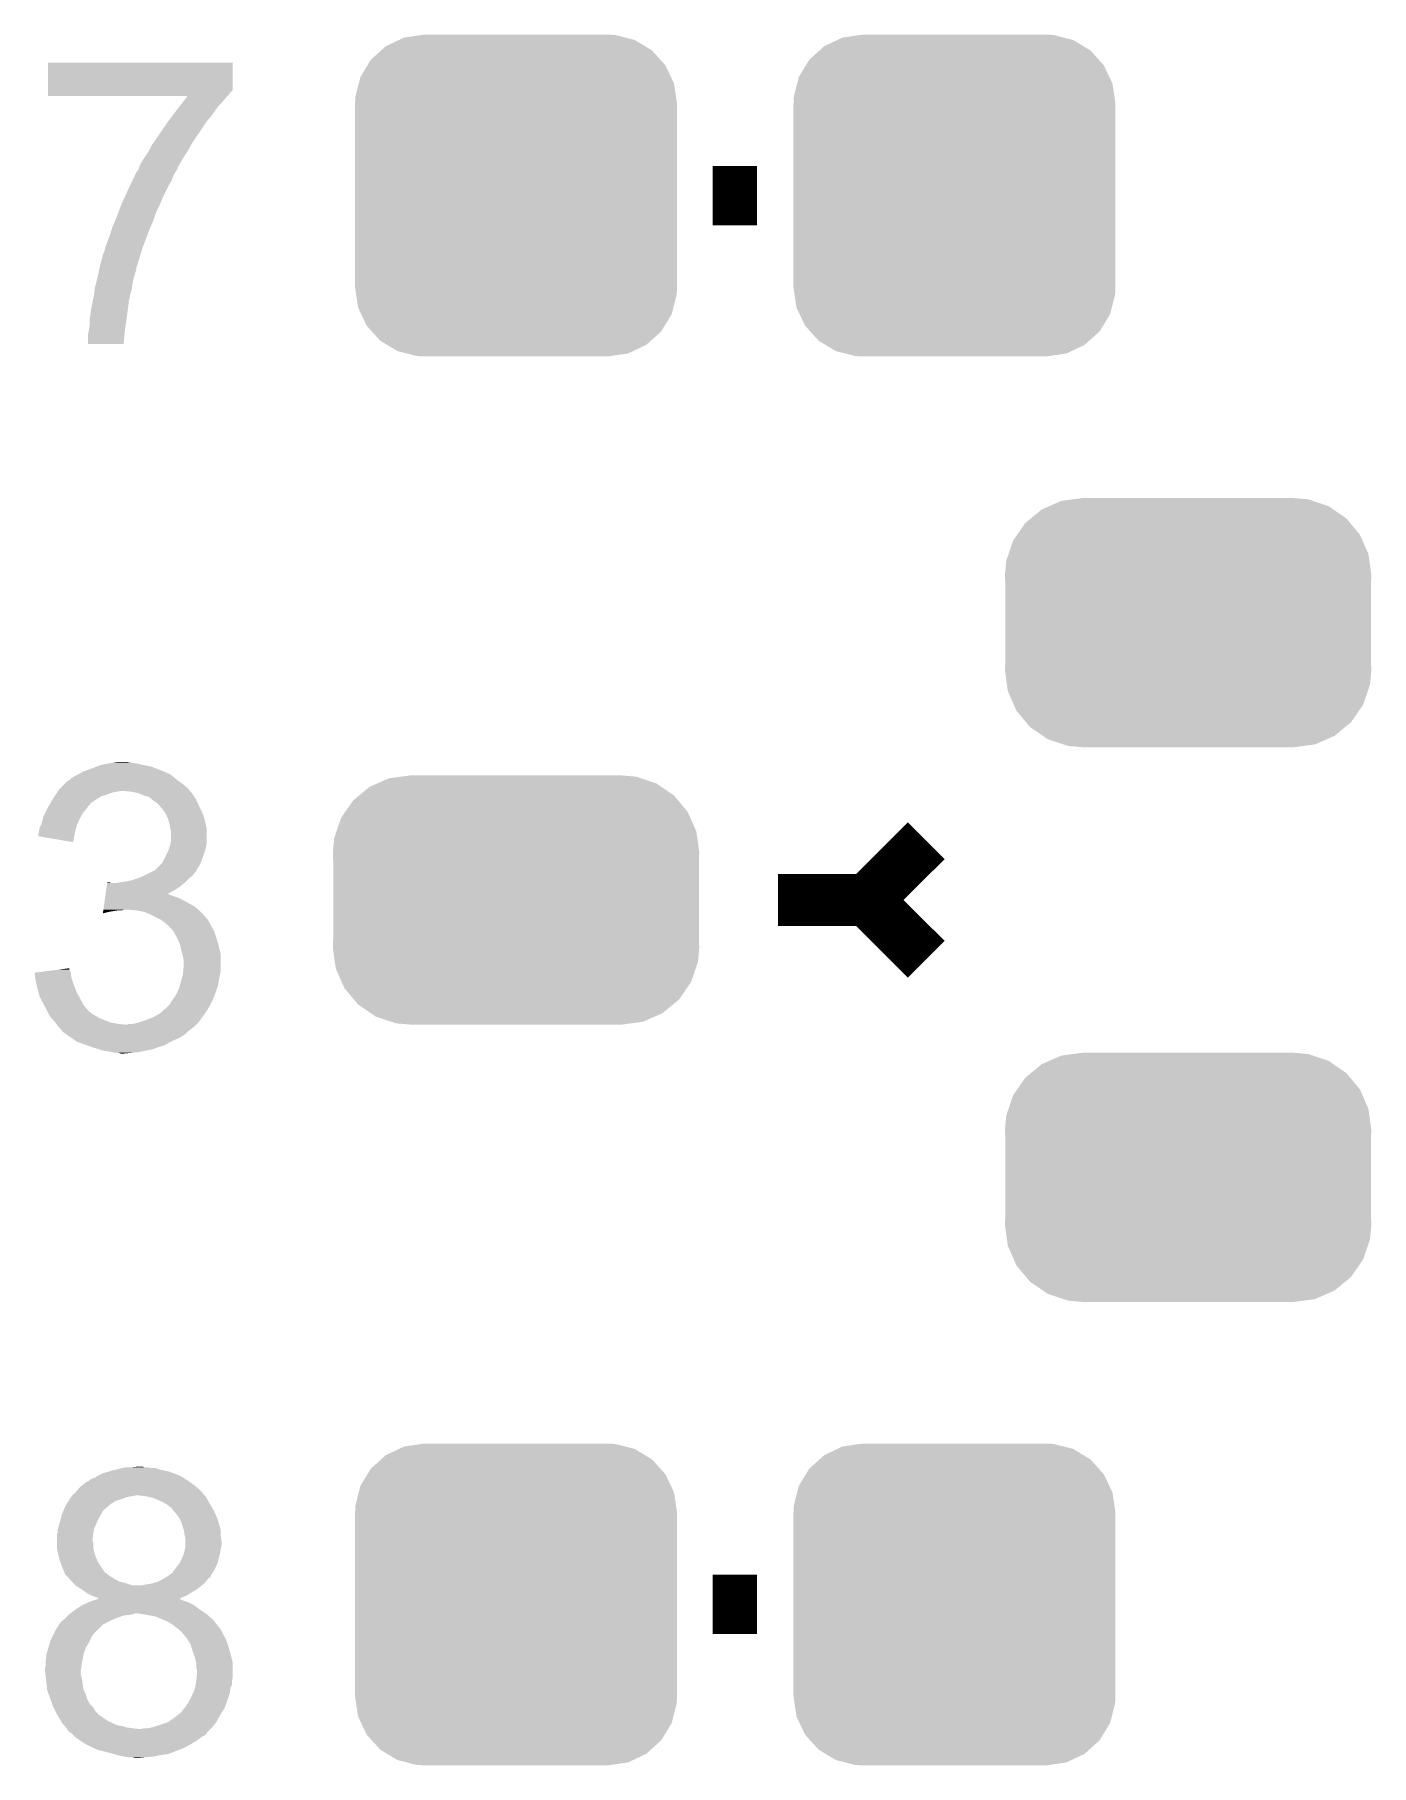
# Model space of a CAD drawing. Extents: x -0.05 to 0.95, y -0.15 to 2.1.
# Drawn here: x 0.2251 to 0.4053, y 0.2383 to 0.4717 of the extents above; entities that cross this region are included whole.
import ezdxf

# ---------------------------------------------------------------- set-up
doc = ezdxf.new("R2010")
doc.units = 0
doc.layers.get('0').update_dxf_attribs({"linetype": 'CONTINUOUS'})
doc.layers.add('BOOST_CLICK_V100A_GTO', color=14, linetype='CONTINUOUS')
doc.layers.add('BOOST_CLICK_V100A_GTS', color=12, linetype='CONTINUOUS')

# ---------------------------------------------------------------- blocks, each defined once
blk = doc.blocks.new('CUSTOM_74')
for points in [[(-0.01578, 0.02098), (-0.01509, 0.0213), (0.01599, 0.02098), (0.01472, 0.0213)], [(-0.01509, 0.0213), (-0.01273, 0.02165), (0.01472, 0.0213), (0.01336, 0.02165)], [(-0.01273, 0.02165), (-0.0124, 0.0217), (0.01336, 0.02165), (0.0124, 0.0217)], [(-0.01957, 0.01832), (-0.01818, 0.01957), (0.01945, 0.01832), (0.01832, 0.01957)], [(-0.01818, 0.01957), (-0.01755, 0.02014), (0.01832, 0.01957), (0.01738, 0.02014)], [(-0.01755, 0.02014), (-0.01578, 0.02098), (0.01738, 0.02014), (0.01599, 0.02098)], [(-0.02098, 0.01599), (-0.02004, 0.01755), (0.02088, 0.01599), (0.02014, 0.01755)], [(-0.02004, 0.01755), (-0.01957, 0.01832), (0.02014, 0.01755), (0.01945, 0.01832)], [(-0.02165, 0.01336), (-0.02121, 0.01509), (0.02156, 0.01336), (0.0213, 0.01509)], [(-0.02121, 0.01509), (-0.02098, 0.01599), (0.0213, 0.01509), (0.02088, 0.01599)], [(-0.0217, 0.0124), (-0.02165, 0.01336), (0.0217, 0.0124), (0.02156, 0.01336)], [(-0.0217, -0.0124), (-0.0217, 0.0124), (0.0217, -0.0124), (0.0217, 0.0124)], [(-0.02156, -0.01336), (-0.0217, -0.0124), (0.02165, -0.01336), (0.0217, -0.0124)], [(-0.0213, -0.01509), (-0.02156, -0.01336), (0.02121, -0.01509), (0.02165, -0.01336)], [(-0.02088, -0.01599), (-0.0213, -0.01509), (0.02098, -0.01599), (0.02121, -0.01509)], [(-0.02014, -0.01755), (-0.02088, -0.01599), (0.02004, -0.01755), (0.02098, -0.01599)], [(-0.01945, -0.01832), (-0.02014, -0.01755), (0.01957, -0.01832), (0.02004, -0.01755)], [(-0.01832, -0.01957), (-0.01945, -0.01832), (0.01818, -0.01957), (0.01957, -0.01832)], [(-0.01738, -0.02014), (-0.01832, -0.01957), (0.01755, -0.02014), (0.01818, -0.01957)], [(-0.01599, -0.02098), (-0.01738, -0.02014), (0.01578, -0.02098), (0.01755, -0.02014)], [(-0.01472, -0.0213), (-0.01599, -0.02098), (0.01509, -0.0213), (0.01578, -0.02098)], [(-0.01336, -0.02165), (-0.01472, -0.0213), (0.01273, -0.02165), (0.01509, -0.0213)], [(-0.0124, -0.0217), (-0.01336, -0.02165), (0.0124, -0.0217), (0.01273, -0.02165)]]:
    blk.add_solid(points)
blk = doc.blocks.new('CUSTOM_84')
for points in [[(-0.0187, 0.01572), (-0.0171, 0.01642), (0.01892, 0.01572), (0.01682, 0.01642)], [(-0.0171, 0.01642), (-0.01554, 0.01663), (0.01682, 0.01642), (0.01619, 0.01663)], [(-0.01554, 0.01663), (-0.01425, 0.0168), (0.01619, 0.01663), (0.01425, 0.0168)], [(-0.02196, 0.01343), (-0.02116, 0.01409), (0.02185, 0.01343), (0.0213, 0.01409)], [(-0.02116, 0.01409), (-0.01974, 0.01526), (0.0213, 0.01409), (0.01958, 0.01526)], [(-0.01974, 0.01526), (-0.0187, 0.01572), (0.01958, 0.01526), (0.01892, 0.01572)], [(-0.02359, 0.01107), (-0.02303, 0.01188), (0.0235, 0.01107), (0.02314, 0.01188)], [(-0.02303, 0.01188), (-0.02196, 0.01343), (0.02314, 0.01188), (0.02185, 0.01343)], [(-0.02421, 0.00925), (-0.02359, 0.01107), (0.0243, 0.00925), (0.0235, 0.01107)], [(-0.0247, 0.0064), (-0.02452, 0.00834), (0.0247, 0.0064), (0.02443, 0.00834)], [(-0.02452, 0.00834), (-0.02421, 0.00925), (0.02443, 0.00834), (0.0243, 0.00925)], [(-0.02465, 0.00538), (-0.0247, 0.0064), (0.02465, 0.00538), (0.0247, 0.0064)], [(-0.02465, -0.00538), (-0.02465, 0.00538), (0.02465, -0.00538), (0.02465, 0.00538)], [(-0.0247, -0.0064), (-0.02465, -0.00538), (0.0247, -0.0064), (0.02465, -0.00538)], [(-0.02443, -0.00834), (-0.0247, -0.0064), (0.02452, -0.00834), (0.0247, -0.0064)], [(-0.0243, -0.00925), (-0.02443, -0.00834), (0.02421, -0.00925), (0.02452, -0.00834)], [(-0.0235, -0.01107), (-0.0243, -0.00925), (0.02359, -0.01107), (0.02421, -0.00925)], [(-0.02314, -0.01188), (-0.0235, -0.01107), (0.02303, -0.01188), (0.02359, -0.01107)], [(-0.02185, -0.01343), (-0.02314, -0.01188), (0.02196, -0.01343), (0.02303, -0.01188)], [(-0.0213, -0.01409), (-0.02185, -0.01343), (0.02116, -0.01409), (0.02196, -0.01343)], [(-0.01958, -0.01526), (-0.0213, -0.01409), (0.01974, -0.01526), (0.02116, -0.01409)], [(-0.01892, -0.01572), (-0.01958, -0.01526), (0.0187, -0.01572), (0.01974, -0.01526)], [(-0.01682, -0.01642), (-0.01892, -0.01572), (0.0171, -0.01642), (0.0187, -0.01572)], [(-0.01619, -0.01663), (-0.01682, -0.01642), (0.01554, -0.01663), (0.0171, -0.01642)], [(-0.01425, -0.0168), (-0.01619, -0.01663), (0.01425, -0.0168), (0.01554, -0.01663)]]:
    blk.add_solid(points)

msp = doc.modelspace()

# ---------------------------------------------------------------- linework, layer by layer
at = {"layer": 'BOOST_CLICK_V100A_GTO'}
for points, const_width in [([(0.3165, 0.45), (0.3225, 0.45)], 0.008), ([(0.3373, 0.355), (0.3453, 0.363)], 0.007), ([(0.3253, 0.355), (0.3373, 0.355)], 0.007), ([(0.3373, 0.355), (0.3453, 0.347)], 0.007), ([(0.3165, 0.26), (0.3225, 0.26)], 0.008)]:
    msp.add_lwpolyline(points, dxfattribs=dict(at, const_width=const_width))
for points in [[(0.2269, 0.4642), (0.2269, 0.4679), (0.2518, 0.4642), (0.2518, 0.4679)], [(0.2269, 0.4679), (0.2269, 0.4679), (0.2518, 0.4679), (0.2269, 0.4679)], [(0.2269, 0.4638), (0.2269, 0.4642), (0.2514, 0.4638), (0.2518, 0.4642)], [(0.2269, 0.4635), (0.2269, 0.4638), (0.2512, 0.4635), (0.2514, 0.4638)], [(0.2269, 0.4634), (0.2269, 0.4635), (0.2511, 0.4634), (0.2512, 0.4635)], [(0.2447, 0.4621), (0.24509, 0.4626), (0.2499, 0.4621), (0.2504, 0.4626)], [(0.24509, 0.4626), (0.24547, 0.4631), (0.2504, 0.4626), (0.2508, 0.4631)], [(0.24547, 0.4631), (0.2457, 0.4634), (0.2508, 0.4631), (0.2511, 0.4634)], [(0.24186, 0.4582), (0.2431, 0.46), (0.2471, 0.4582), (0.2483, 0.46)], [(0.2431, 0.46), (0.24363, 0.4607), (0.2483, 0.46), (0.2489, 0.4607)], [(0.24363, 0.4607), (0.2447, 0.4621), (0.2489, 0.4607), (0.2499, 0.4621)], [(0.24118, 0.4572), (0.24186, 0.4582), (0.2464, 0.4572), (0.2471, 0.4582)], [(0.23983, 0.455), (0.2405, 0.456), (0.2451, 0.455), (0.24574, 0.456)], [(0.2405, 0.456), (0.24055, 0.4561), (0.24574, 0.456), (0.2458, 0.4561)], [(0.24055, 0.4561), (0.2409, 0.4568), (0.2458, 0.4561), (0.24618, 0.4568)], [(0.2409, 0.4568), (0.24118, 0.4572), (0.24618, 0.4568), (0.2464, 0.4572)], [(0.23861, 0.4527), (0.23885, 0.4532), (0.2438, 0.4527), (0.2441, 0.4532)], [(0.23885, 0.4532), (0.2389, 0.4533), (0.2441, 0.4532), (0.24417, 0.4533)], [(0.2389, 0.4533), (0.2391, 0.4535), (0.24417, 0.4533), (0.2443, 0.4535)], [(0.2391, 0.4535), (0.2392, 0.4538), (0.2443, 0.4535), (0.2444, 0.4538)], [(0.2392, 0.4538), (0.2394, 0.4543), (0.2444, 0.4538), (0.24469, 0.4543)], [(0.2394, 0.4543), (0.2397, 0.4548), (0.24469, 0.4543), (0.24498, 0.4548)], [(0.2397, 0.4548), (0.23983, 0.455), (0.24498, 0.4548), (0.2451, 0.455)], [(0.23725, 0.4498), (0.2378, 0.451), (0.2424, 0.4498), (0.243, 0.451)], [(0.2378, 0.451), (0.23799, 0.4514), (0.243, 0.451), (0.2432, 0.4514)], [(0.23799, 0.4514), (0.23833, 0.4521), (0.2432, 0.4514), (0.2436, 0.4521)], [(0.23833, 0.4521), (0.23861, 0.4527), (0.2436, 0.4521), (0.2438, 0.4527)], [(0.23642, 0.4478), (0.2368, 0.4488), (0.2415, 0.4478), (0.242, 0.4488)], [(0.2368, 0.4488), (0.23725, 0.4498), (0.242, 0.4488), (0.2424, 0.4498)], [(0.23551, 0.4455), (0.2356, 0.4458), (0.2406, 0.4455), (0.24074, 0.4458)], [(0.2356, 0.4458), (0.23596, 0.4466), (0.24074, 0.4458), (0.2411, 0.4466)], [(0.23596, 0.4466), (0.236, 0.4467), (0.2411, 0.4466), (0.24113, 0.4467)], [(0.236, 0.4467), (0.23642, 0.4478), (0.24113, 0.4467), (0.2415, 0.4478)], [(0.2347, 0.4432), (0.2353, 0.4448), (0.23974, 0.4432), (0.24034, 0.4448)], [(0.2353, 0.4448), (0.23551, 0.4455), (0.24034, 0.4448), (0.2406, 0.4455)], [(0.234, 0.4409), (0.2342, 0.4415), (0.23902, 0.4409), (0.23921, 0.4415)], [(0.2342, 0.4415), (0.2343, 0.442), (0.23921, 0.4415), (0.23936, 0.442)], [(0.2343, 0.442), (0.2345, 0.4425), (0.23936, 0.442), (0.23952, 0.4425)], [(0.2345, 0.4425), (0.23467, 0.4431), (0.23952, 0.4425), (0.2397, 0.4431)], [(0.23467, 0.4431), (0.2347, 0.4432), (0.2397, 0.4431), (0.23974, 0.4432)], [(0.23352, 0.4387), (0.23365, 0.4393), (0.2384, 0.4387), (0.2386, 0.4393)], [(0.23365, 0.4393), (0.23374, 0.4397), (0.2386, 0.4393), (0.2387, 0.4397)], [(0.23374, 0.4397), (0.2338, 0.44), (0.2387, 0.4397), (0.2388, 0.44)], [(0.2338, 0.44), (0.23387, 0.4403), (0.2388, 0.44), (0.2388, 0.4403)], [(0.23387, 0.4403), (0.23391, 0.4405), (0.2388, 0.4403), (0.2389, 0.4405)], [(0.23391, 0.4405), (0.234, 0.4409), (0.2389, 0.4405), (0.23902, 0.4409)], [(0.23294, 0.4358), (0.2331, 0.4365), (0.2378, 0.4358), (0.23796, 0.4365)], [(0.2331, 0.4365), (0.23312, 0.4367), (0.23796, 0.4365), (0.238, 0.4367)], [(0.23312, 0.4367), (0.23319, 0.4374), (0.238, 0.4367), (0.2382, 0.4374)], [(0.23319, 0.4374), (0.2332, 0.4375), (0.2382, 0.4374), (0.23821, 0.4375)], [(0.2332, 0.4375), (0.23336, 0.4381), (0.23821, 0.4375), (0.2383, 0.4381)], [(0.23336, 0.4381), (0.2335, 0.4386), (0.2383, 0.4381), (0.23838, 0.4386)], [(0.2335, 0.4386), (0.23352, 0.4387), (0.23838, 0.4386), (0.2384, 0.4387)], [(0.23264, 0.4341), (0.2327, 0.4346), (0.2376, 0.4341), (0.23766, 0.4346)], [(0.2327, 0.4346), (0.2329, 0.4356), (0.23766, 0.4346), (0.23778, 0.4356)], [(0.2329, 0.4356), (0.23294, 0.4358), (0.23778, 0.4356), (0.2378, 0.4358)], [(0.2323, 0.4312), (0.23245, 0.4321), (0.23721, 0.4312), (0.2373, 0.4321)], [(0.23245, 0.4321), (0.2325, 0.4324), (0.2373, 0.4321), (0.23735, 0.4324)], [(0.2325, 0.4331), (0.2326, 0.4338), (0.23745, 0.4331), (0.23755, 0.4338)], [(0.2325, 0.4324), (0.2325, 0.4331), (0.23735, 0.4324), (0.23745, 0.4331)], [(0.2326, 0.4338), (0.23264, 0.4341), (0.23755, 0.4338), (0.2376, 0.4341)], [(0.2323, 0.43), (0.2323, 0.4312), (0.2371, 0.43), (0.23721, 0.4312)], [(0.235, 0.3734), (0.2355, 0.3735), (0.2389, 0.3734), (0.2382, 0.3735)], [(0.2355, 0.3735), (0.2362, 0.3736), (0.2382, 0.3735), (0.2376, 0.3736)], [(0.2296, 0.3711), (0.2298, 0.3712), (0.24444, 0.3711), (0.2443, 0.3712)], [(0.2298, 0.3712), (0.23, 0.3714), (0.2443, 0.3712), (0.24405, 0.3714)], [(0.23, 0.3714), (0.2303, 0.3716), (0.24405, 0.3714), (0.2438, 0.3716)], [(0.2303, 0.3716), (0.2311, 0.372), (0.2438, 0.3716), (0.2433, 0.372)], [(0.2311, 0.372), (0.23127, 0.3721), (0.2433, 0.372), (0.2429, 0.3721)], [(0.23127, 0.3721), (0.23143, 0.3722), (0.2429, 0.3721), (0.2429, 0.3722)], [(0.23143, 0.3722), (0.2316, 0.3723), (0.2428, 0.3722), (0.24255, 0.3723)], [(0.23143, 0.3722), (0.23143, 0.3722), (0.2429, 0.3722), (0.2428, 0.3722)], [(0.2316, 0.3723), (0.2327, 0.3727), (0.24255, 0.3723), (0.24155, 0.3727)], [(0.2327, 0.3727), (0.23348, 0.373), (0.24155, 0.3727), (0.2408, 0.373)], [(0.23348, 0.373), (0.234, 0.3732), (0.2408, 0.373), (0.2398, 0.3732)], [(0.234, 0.3732), (0.235, 0.3734), (0.2398, 0.3732), (0.2389, 0.3734)], [(0.2276, 0.3687), (0.2278, 0.369), (0.23362, 0.3687), (0.2341, 0.369)], [(0.2278, 0.369), (0.22793, 0.3692), (0.2341, 0.369), (0.2348, 0.3692)], [(0.22793, 0.3692), (0.22813, 0.3695), (0.2348, 0.3692), (0.2356, 0.3695)], [(0.22813, 0.3695), (0.2282, 0.3696), (0.2356, 0.3695), (0.2362, 0.3696)], [(0.2282, 0.3696), (0.22827, 0.3697), (0.2362, 0.3696), (0.2367, 0.3697)], [(0.22827, 0.3697), (0.2284, 0.3699), (0.24604, 0.3697), (0.24587, 0.3699)], [(0.2284, 0.3699), (0.2286, 0.3701), (0.24587, 0.3699), (0.2457, 0.3701)], [(0.2286, 0.3701), (0.2292, 0.3707), (0.2457, 0.3701), (0.245, 0.3707)], [(0.2292, 0.3707), (0.2296, 0.3711), (0.245, 0.3707), (0.24444, 0.3711)], [(0.2382, 0.3696), (0.2372, 0.3697), (0.24613, 0.3696), (0.24604, 0.3697)], [(0.2391, 0.3694), (0.2382, 0.3696), (0.2463, 0.3694), (0.24613, 0.3696)], [(0.2398, 0.3691), (0.2391, 0.3694), (0.2465, 0.3691), (0.2463, 0.3694)], [(0.2405, 0.3689), (0.2398, 0.3691), (0.24663, 0.3689), (0.2465, 0.3691)], [(0.241, 0.3685), (0.2405, 0.3689), (0.2469, 0.3685), (0.24663, 0.3689)], [(0.2263, 0.3663), (0.2265, 0.3667), (0.23137, 0.3663), (0.2316, 0.3667)], [(0.2265, 0.3667), (0.22675, 0.3672), (0.2316, 0.3667), (0.232, 0.3672)], [(0.22675, 0.3672), (0.2269, 0.3675), (0.232, 0.3672), (0.23222, 0.3675)], [(0.2269, 0.3675), (0.22696, 0.3676), (0.23222, 0.3675), (0.2323, 0.3676)], [(0.22696, 0.3676), (0.22713, 0.3679), (0.2323, 0.3676), (0.2326, 0.3679)], [(0.22713, 0.3679), (0.22719, 0.368), (0.2326, 0.3679), (0.2326, 0.368)], [(0.22719, 0.368), (0.22748, 0.3685), (0.2326, 0.368), (0.2333, 0.3685)], [(0.22748, 0.3685), (0.2276, 0.3687), (0.2333, 0.3685), (0.23362, 0.3687)], [(0.24113, 0.3684), (0.241, 0.3685), (0.2469, 0.3684), (0.2469, 0.3685)], [(0.2414, 0.3682), (0.24113, 0.3684), (0.24703, 0.3682), (0.2469, 0.3684)], [(0.24155, 0.3681), (0.2414, 0.3682), (0.2471, 0.3681), (0.24703, 0.3682)], [(0.2417, 0.368), (0.24155, 0.3681), (0.24714, 0.368), (0.2471, 0.3681)], [(0.24204, 0.3676), (0.2417, 0.368), (0.2473, 0.3676), (0.24714, 0.368)], [(0.2423, 0.3673), (0.24204, 0.3676), (0.24745, 0.3673), (0.2473, 0.3676)], [(0.24251, 0.367), (0.2423, 0.3673), (0.2476, 0.367), (0.24745, 0.3673)], [(0.2428, 0.3666), (0.24251, 0.367), (0.24777, 0.3666), (0.2476, 0.367)], [(0.24293, 0.3663), (0.2428, 0.3666), (0.2479, 0.3663), (0.24777, 0.3666)], [(0.2257, 0.3644), (0.2258, 0.3648), (0.23061, 0.3644), (0.23072, 0.3648)], [(0.2257, 0.3641), (0.2257, 0.3644), (0.23053, 0.3641), (0.23061, 0.3644)], [(0.2258, 0.3648), (0.22595, 0.3651), (0.23072, 0.3648), (0.2308, 0.3651)], [(0.22595, 0.3651), (0.226, 0.3652), (0.2308, 0.3651), (0.23084, 0.3652)], [(0.226, 0.3652), (0.22622, 0.366), (0.23084, 0.3652), (0.2312, 0.366)], [(0.22622, 0.366), (0.2263, 0.3663), (0.2312, 0.366), (0.23137, 0.3663)], [(0.2431, 0.3659), (0.24293, 0.3663), (0.248, 0.3659), (0.2479, 0.3663)], [(0.24321, 0.3655), (0.2431, 0.3659), (0.2481, 0.3655), (0.248, 0.3659)], [(0.2433, 0.3652), (0.24321, 0.3655), (0.24816, 0.3652), (0.2481, 0.3655)], [(0.2434, 0.3646), (0.2433, 0.3652), (0.24828, 0.3646), (0.24816, 0.3652)], [(0.24342, 0.3645), (0.2434, 0.3646), (0.2483, 0.3645), (0.24828, 0.3646)], [(0.2435, 0.3641), (0.24342, 0.3645), (0.2483, 0.3641), (0.2483, 0.3645)], [(0.2256, 0.3639), (0.22565, 0.364), (0.23048, 0.3639), (0.2305, 0.364)], [(0.2256, 0.3636), (0.2256, 0.3639), (0.23043, 0.3636), (0.23048, 0.3639)], [(0.2303, 0.3628), (0.2256, 0.3636), (0.2303, 0.3628), (0.23043, 0.3636)], [(0.22565, 0.364), (0.2257, 0.3641), (0.2305, 0.364), (0.23053, 0.3641)], [(0.2431, 0.3616), (0.24327, 0.3621), (0.24806, 0.3616), (0.2482, 0.3621)], [(0.24327, 0.3621), (0.2434, 0.3625), (0.2482, 0.3621), (0.24827, 0.3625)], [(0.2434, 0.3625), (0.24343, 0.3627), (0.24827, 0.3625), (0.2483, 0.3627)], [(0.24343, 0.3627), (0.2435, 0.3631), (0.2483, 0.3627), (0.2483, 0.3631)], [(0.2435, 0.3631), (0.2435, 0.3641), (0.2483, 0.3631), (0.2483, 0.3641)], [(0.2413, 0.359), (0.2421, 0.3598), (0.2469, 0.359), (0.2474, 0.3598)], [(0.2421, 0.3598), (0.2423, 0.36), (0.2474, 0.3598), (0.24748, 0.36)], [(0.2423, 0.36), (0.243, 0.3614), (0.24748, 0.36), (0.248, 0.3614)], [(0.243, 0.3614), (0.2431, 0.3616), (0.248, 0.3614), (0.24806, 0.3616)], [(0.23481, 0.3568), (0.23489, 0.3573), (0.2447, 0.3568), (0.24528, 0.3573)], [(0.23489, 0.3573), (0.2349, 0.3574), (0.2354, 0.3573), (0.2352, 0.3574)], [(0.2349, 0.3574), (0.2349, 0.3574), (0.2352, 0.3574), (0.2349, 0.3574)], [(0.2361, 0.3573), (0.2367, 0.3574), (0.24528, 0.3573), (0.2454, 0.3574)], [(0.2367, 0.3574), (0.2374, 0.3575), (0.2454, 0.3574), (0.2455, 0.3575)], [(0.2374, 0.3575), (0.2383, 0.3577), (0.2455, 0.3575), (0.2457, 0.3577)], [(0.2383, 0.3577), (0.2389, 0.3579), (0.2457, 0.3577), (0.2459, 0.3579)], [(0.2389, 0.3579), (0.2392, 0.358), (0.2459, 0.3579), (0.24602, 0.358)], [(0.2392, 0.358), (0.23987, 0.3583), (0.24602, 0.358), (0.2464, 0.3583)], [(0.23987, 0.3583), (0.2401, 0.3584), (0.2464, 0.3583), (0.24647, 0.3584)], [(0.2401, 0.3584), (0.2407, 0.3587), (0.24647, 0.3584), (0.2467, 0.3587)], [(0.2407, 0.3587), (0.2411, 0.3589), (0.2467, 0.3587), (0.2469, 0.3589)], [(0.2412, 0.3589), (0.2413, 0.359), (0.2469, 0.3589), (0.2469, 0.359)], [(0.23443, 0.3541), (0.23457, 0.3551), (0.2467, 0.3541), (0.2449, 0.3551)], [(0.23457, 0.3551), (0.23461, 0.3554), (0.2449, 0.3551), (0.2442, 0.3554)], [(0.23461, 0.3554), (0.23466, 0.3557), (0.2442, 0.3554), (0.2433, 0.3557)], [(0.23466, 0.3557), (0.23467, 0.3558), (0.2433, 0.3557), (0.2432, 0.3558)], [(0.23467, 0.3558), (0.23474, 0.3563), (0.243, 0.3558), (0.2439, 0.3563)], [(0.23467, 0.3558), (0.23467, 0.3558), (0.2432, 0.3558), (0.243, 0.3558)], [(0.23474, 0.3563), (0.23481, 0.3568), (0.2439, 0.3563), (0.2447, 0.3568)], [(0.2343, 0.3532), (0.23433, 0.3534), (0.2343, 0.3532), (0.2351, 0.3534)], [(0.23433, 0.3534), (0.23436, 0.3536), (0.2351, 0.3534), (0.2363, 0.3536)], [(0.23436, 0.3536), (0.23437, 0.3537), (0.2368, 0.3536), (0.2372, 0.3537)], [(0.23437, 0.3537), (0.23443, 0.3541), (0.24716, 0.3537), (0.2467, 0.3541)], [(0.2388, 0.3536), (0.2377, 0.3537), (0.24727, 0.3536), (0.24716, 0.3537)], [(0.2399, 0.3534), (0.2388, 0.3536), (0.2475, 0.3534), (0.24727, 0.3536)], [(0.2408, 0.353), (0.2399, 0.3534), (0.24786, 0.353), (0.2475, 0.3534)], [(0.2418, 0.3525), (0.2408, 0.353), (0.2483, 0.3525), (0.24786, 0.353)], [(0.242, 0.3524), (0.2418, 0.3525), (0.2484, 0.3524), (0.2483, 0.3525)], [(0.2422, 0.3523), (0.242, 0.3524), (0.24847, 0.3523), (0.2484, 0.3524)], [(0.24245, 0.3521), (0.2422, 0.3523), (0.2486, 0.3521), (0.24847, 0.3523)], [(0.2427, 0.3519), (0.24245, 0.3521), (0.2487, 0.3519), (0.2486, 0.3521)], [(0.2429, 0.3517), (0.2427, 0.3519), (0.2488, 0.3517), (0.2487, 0.3519)], [(0.2431, 0.3516), (0.2429, 0.3517), (0.24885, 0.3516), (0.2488, 0.3517)], [(0.24319, 0.3515), (0.2431, 0.3516), (0.2489, 0.3515), (0.24885, 0.3516)], [(0.2438, 0.3508), (0.24319, 0.3515), (0.2493, 0.3508), (0.2489, 0.3515)], [(0.2443, 0.3499), (0.2438, 0.3508), (0.2496, 0.3499), (0.2493, 0.3508)], [(0.2447, 0.349), (0.2443, 0.3499), (0.24987, 0.349), (0.2496, 0.3499)], [(0.24472, 0.3489), (0.2447, 0.349), (0.2499, 0.3489), (0.24987, 0.349)], [(0.2449, 0.3481), (0.24472, 0.3489), (0.2501, 0.3481), (0.2499, 0.3489)], [(0.24501, 0.3477), (0.2449, 0.3481), (0.2502, 0.3477), (0.2501, 0.3481)], [(0.22667, 0.3454), (0.22824, 0.3456), (0.2299, 0.3454), (0.2298, 0.3456)], [(0.22824, 0.3456), (0.2298, 0.3458), (0.2298, 0.3456), (0.2298, 0.3458)], [(0.2451, 0.3474), (0.24501, 0.3477), (0.2502, 0.3474), (0.2502, 0.3477)], [(0.2452, 0.3468), (0.2451, 0.3474), (0.2502, 0.3468), (0.2502, 0.3474)], [(0.2451, 0.345), (0.24514, 0.3455), (0.2501, 0.345), (0.2502, 0.3455)], [(0.24514, 0.3455), (0.2452, 0.3462), (0.2502, 0.3455), (0.2502, 0.3462)], [(0.2452, 0.3462), (0.2452, 0.3468), (0.2502, 0.3462), (0.2502, 0.3468)], [(0.2251, 0.3452), (0.22667, 0.3454), (0.22997, 0.3452), (0.2299, 0.3454)], [(0.22511, 0.3451), (0.2251, 0.3452), (0.23, 0.3451), (0.22997, 0.3452)], [(0.22515, 0.3448), (0.22511, 0.3451), (0.23, 0.3448), (0.23, 0.3451)], [(0.22519, 0.3444), (0.22515, 0.3448), (0.2301, 0.3444), (0.23, 0.3448)], [(0.2252, 0.3443), (0.22519, 0.3444), (0.23013, 0.3443), (0.2301, 0.3444)], [(0.22538, 0.3435), (0.2252, 0.3443), (0.2304, 0.3435), (0.23013, 0.3443)], [(0.2254, 0.3434), (0.22538, 0.3435), (0.23044, 0.3434), (0.2304, 0.3435)], [(0.22564, 0.3425), (0.2254, 0.3434), (0.2308, 0.3425), (0.23044, 0.3434)], [(0.2445, 0.3429), (0.24465, 0.3434), (0.24962, 0.3429), (0.2498, 0.3434)], [(0.24465, 0.3434), (0.2448, 0.3439), (0.2498, 0.3434), (0.24988, 0.3439)], [(0.2448, 0.3439), (0.24483, 0.344), (0.24988, 0.3439), (0.2499, 0.344)], [(0.24483, 0.344), (0.2451, 0.345), (0.2499, 0.344), (0.2501, 0.345)], [(0.2258, 0.3419), (0.22564, 0.3425), (0.23113, 0.3419), (0.2308, 0.3425)], [(0.22645, 0.3407), (0.2258, 0.3419), (0.2318, 0.3407), (0.23113, 0.3419)], [(0.2431, 0.3407), (0.2433, 0.3409), (0.2487, 0.3407), (0.2488, 0.3409)], [(0.2433, 0.3409), (0.24354, 0.3413), (0.2488, 0.3409), (0.249, 0.3413)], [(0.24354, 0.3413), (0.2436, 0.3414), (0.249, 0.3413), (0.24904, 0.3414)], [(0.2436, 0.3414), (0.24403, 0.342), (0.24904, 0.3414), (0.2493, 0.342)], [(0.24403, 0.342), (0.2441, 0.3421), (0.2493, 0.342), (0.24934, 0.3421)], [(0.2441, 0.3421), (0.2445, 0.3429), (0.24934, 0.3421), (0.24962, 0.3429)], [(0.2265, 0.3406), (0.22645, 0.3407), (0.23189, 0.3406), (0.2318, 0.3407)], [(0.22685, 0.3399), (0.2265, 0.3406), (0.2325, 0.3399), (0.23189, 0.3406)], [(0.22695, 0.3397), (0.22685, 0.3399), (0.2328, 0.3397), (0.2326, 0.3399)], [(0.22685, 0.3399), (0.22685, 0.3399), (0.2326, 0.3399), (0.2325, 0.3399)], [(0.2271, 0.3394), (0.22695, 0.3397), (0.2333, 0.3394), (0.2328, 0.3397)], [(0.22734, 0.3391), (0.2271, 0.3394), (0.2338, 0.3391), (0.2333, 0.3394)], [(0.2275, 0.3389), (0.22734, 0.3391), (0.23427, 0.3389), (0.2338, 0.3391)], [(0.2276, 0.3388), (0.2275, 0.3389), (0.2345, 0.3388), (0.23427, 0.3389)], [(0.2278, 0.3386), (0.2276, 0.3388), (0.23503, 0.3386), (0.2345, 0.3388)], [(0.22787, 0.3385), (0.2278, 0.3386), (0.2353, 0.3385), (0.23503, 0.3386)], [(0.22803, 0.3383), (0.22787, 0.3385), (0.2363, 0.3383), (0.2353, 0.3385)], [(0.2384, 0.3383), (0.2392, 0.3385), (0.247, 0.3383), (0.2472, 0.3385)], [(0.2392, 0.3385), (0.2401, 0.3388), (0.2472, 0.3385), (0.24741, 0.3388)], [(0.2401, 0.3388), (0.2411, 0.3392), (0.24741, 0.3388), (0.2477, 0.3392)], [(0.2411, 0.3392), (0.242, 0.3397), (0.2477, 0.3392), (0.24806, 0.3397)], [(0.242, 0.3397), (0.24222, 0.3399), (0.24806, 0.3397), (0.2482, 0.3399)], [(0.24222, 0.3399), (0.2429, 0.3405), (0.2482, 0.3399), (0.24857, 0.3405)], [(0.2429, 0.3405), (0.2431, 0.3407), (0.24857, 0.3405), (0.2487, 0.3407)], [(0.2281, 0.3382), (0.22803, 0.3383), (0.2373, 0.3382), (0.2363, 0.3383)], [(0.2283, 0.3379), (0.2281, 0.3382), (0.2466, 0.3379), (0.2469, 0.3382)], [(0.2284, 0.3378), (0.2283, 0.3379), (0.2465, 0.3378), (0.2466, 0.3379)], [(0.2287, 0.3375), (0.2284, 0.3378), (0.2461, 0.3375), (0.2464, 0.3378)], [(0.2284, 0.3378), (0.2284, 0.3378), (0.2464, 0.3378), (0.2465, 0.3378)], [(0.2288, 0.3374), (0.2287, 0.3375), (0.24595, 0.3374), (0.2461, 0.3375)], [(0.2288, 0.3373), (0.2288, 0.3374), (0.2458, 0.3373), (0.24595, 0.3374)], [(0.22922, 0.337), (0.2288, 0.3373), (0.2455, 0.337), (0.2458, 0.3373)], [(0.22964, 0.3367), (0.22922, 0.337), (0.2451, 0.3367), (0.2455, 0.337)], [(0.23006, 0.3364), (0.22964, 0.3367), (0.2446, 0.3364), (0.2451, 0.3367)], [(0.2302, 0.3363), (0.23006, 0.3364), (0.24437, 0.3363), (0.2446, 0.3364)], [(0.2305, 0.3361), (0.2302, 0.3363), (0.2439, 0.3361), (0.24437, 0.3363)], [(0.2308, 0.3359), (0.2305, 0.3361), (0.2435, 0.3359), (0.2439, 0.3361)], [(0.2376, 0.3382), (0.2378, 0.3383), (0.2469, 0.3382), (0.247, 0.3383)], [(0.23107, 0.3358), (0.2308, 0.3359), (0.2433, 0.3358), (0.2435, 0.3359)], [(0.2316, 0.3356), (0.23107, 0.3358), (0.24295, 0.3356), (0.2433, 0.3358)], [(0.23216, 0.3354), (0.2316, 0.3356), (0.2426, 0.3354), (0.24295, 0.3356)], [(0.23272, 0.3352), (0.23216, 0.3354), (0.2419, 0.3352), (0.2426, 0.3354)], [(0.233, 0.3351), (0.23272, 0.3352), (0.24163, 0.3351), (0.2419, 0.3352)], [(0.23365, 0.3349), (0.233, 0.3351), (0.2411, 0.3349), (0.24163, 0.3351)], [(0.2343, 0.3347), (0.23365, 0.3349), (0.2402, 0.3347), (0.2411, 0.3349)], [(0.2355, 0.3345), (0.2343, 0.3347), (0.2392, 0.3345), (0.2402, 0.3347)], [(0.2359, 0.3344), (0.2355, 0.3345), (0.2383, 0.3344), (0.2392, 0.3345)], [(0.2367, 0.3343), (0.2364, 0.3344), (0.2372, 0.3343), (0.2383, 0.3344)], [(0.2343, 0.2777), (0.235, 0.2779), (0.24382, 0.2777), (0.2433, 0.2779)], [(0.235, 0.2779), (0.2357, 0.2781), (0.2433, 0.2779), (0.24237, 0.2781)], [(0.2357, 0.2781), (0.2361, 0.2782), (0.24237, 0.2781), (0.2419, 0.2782)], [(0.2361, 0.2782), (0.2369, 0.2784), (0.2419, 0.2782), (0.2414, 0.2784)], [(0.2369, 0.2784), (0.2373, 0.2785), (0.2408, 0.2784), (0.2403, 0.2785)], [(0.2369, 0.2784), (0.2369, 0.2784), (0.2414, 0.2784), (0.2408, 0.2784)], [(0.2382, 0.2785), (0.2391, 0.2786), (0.2399, 0.2785), (0.2396, 0.2786)], [(0.2391, 0.2786), (0.2391, 0.2786), (0.2396, 0.2786), (0.2391, 0.2786)], [(0.2306, 0.2751), (0.23102, 0.2756), (0.2477, 0.2751), (0.2472, 0.2756)], [(0.23102, 0.2756), (0.2311, 0.2757), (0.2472, 0.2756), (0.24708, 0.2757)], [(0.2311, 0.2757), (0.2314, 0.276), (0.24708, 0.2757), (0.24672, 0.276)], [(0.2314, 0.276), (0.2316, 0.2761), (0.24672, 0.276), (0.2466, 0.2761)], [(0.2316, 0.2761), (0.2319, 0.2764), (0.2466, 0.2761), (0.24618, 0.2764)], [(0.2319, 0.2764), (0.2323, 0.2766), (0.24618, 0.2764), (0.2459, 0.2766)], [(0.2323, 0.2766), (0.2327, 0.2769), (0.2459, 0.2766), (0.24545, 0.2769)], [(0.2327, 0.2769), (0.23295, 0.277), (0.24545, 0.2769), (0.2453, 0.277)], [(0.23295, 0.277), (0.2332, 0.2771), (0.2453, 0.277), (0.24513, 0.2771)], [(0.2332, 0.2771), (0.2337, 0.2774), (0.24513, 0.2771), (0.2446, 0.2774)], [(0.2337, 0.2774), (0.2343, 0.2777), (0.2446, 0.2774), (0.24382, 0.2777)], [(0.22909, 0.2729), (0.2293, 0.2734), (0.2346, 0.2729), (0.23518, 0.2734)], [(0.2293, 0.2734), (0.22937, 0.2735), (0.23518, 0.2734), (0.2353, 0.2735)], [(0.22937, 0.2735), (0.2297, 0.274), (0.2353, 0.2735), (0.2361, 0.274)], [(0.2297, 0.274), (0.22983, 0.2742), (0.2361, 0.274), (0.2368, 0.2742)], [(0.22983, 0.2742), (0.23003, 0.2745), (0.2368, 0.2742), (0.2376, 0.2745)], [(0.23003, 0.2745), (0.2301, 0.2746), (0.2376, 0.2745), (0.2382, 0.2746)], [(0.2301, 0.2746), (0.2302, 0.2747), (0.2382, 0.2746), (0.2387, 0.2747)], [(0.2302, 0.2747), (0.2303, 0.2748), (0.248, 0.2747), (0.2479, 0.2748)], [(0.2303, 0.2748), (0.2306, 0.2751), (0.2479, 0.2748), (0.2477, 0.2751)], [(0.2401, 0.2746), (0.2392, 0.2747), (0.2481, 0.2746), (0.248, 0.2747)], [(0.24055, 0.2745), (0.2401, 0.2746), (0.2482, 0.2745), (0.2481, 0.2746)], [(0.241, 0.2744), (0.24055, 0.2745), (0.24826, 0.2744), (0.2482, 0.2745)], [(0.2424, 0.2738), (0.241, 0.2744), (0.24859, 0.2738), (0.24826, 0.2744)], [(0.24273, 0.2736), (0.2424, 0.2738), (0.2487, 0.2736), (0.24859, 0.2738)], [(0.2429, 0.2735), (0.24273, 0.2736), (0.24876, 0.2735), (0.2487, 0.2736)], [(0.2433, 0.2732), (0.2429, 0.2735), (0.24894, 0.2732), (0.24876, 0.2735)], [(0.2436, 0.273), (0.2433, 0.2732), (0.24906, 0.273), (0.24894, 0.2732)], [(0.22829, 0.2704), (0.2285, 0.2711), (0.2332, 0.2704), (0.2335, 0.2711)], [(0.2285, 0.2711), (0.22866, 0.2717), (0.2335, 0.2711), (0.2338, 0.2717)], [(0.22866, 0.2717), (0.2288, 0.2722), (0.2338, 0.2717), (0.2341, 0.2722)], [(0.2288, 0.2722), (0.22897, 0.2726), (0.2341, 0.2722), (0.2343, 0.2726)], [(0.22897, 0.2726), (0.22909, 0.2729), (0.2343, 0.2726), (0.2346, 0.2729)], [(0.2436, 0.2729), (0.2436, 0.273), (0.24912, 0.2729), (0.24906, 0.273)], [(0.24386, 0.2726), (0.2436, 0.2729), (0.2493, 0.2726), (0.24912, 0.2729)], [(0.2442, 0.2722), (0.24386, 0.2726), (0.24947, 0.2722), (0.2493, 0.2726)], [(0.2447, 0.2715), (0.2442, 0.2722), (0.24976, 0.2715), (0.24947, 0.2722)], [(0.24474, 0.2714), (0.2447, 0.2715), (0.2498, 0.2714), (0.24976, 0.2715)], [(0.245, 0.2707), (0.24474, 0.2714), (0.25, 0.2707), (0.2498, 0.2714)], [(0.2281, 0.2694), (0.22817, 0.2696), (0.23298, 0.2694), (0.233, 0.2696)], [(0.2281, 0.2687), (0.2281, 0.2694), (0.2329, 0.2687), (0.23298, 0.2694)], [(0.2281, 0.2686), (0.2281, 0.2687), (0.2329, 0.2686), (0.2329, 0.2687)], [(0.2281, 0.2683), (0.2281, 0.2686), (0.233, 0.2683), (0.2329, 0.2686)], [(0.22817, 0.2696), (0.2282, 0.2697), (0.233, 0.2696), (0.23303, 0.2697)], [(0.2282, 0.2701), (0.22829, 0.2704), (0.23312, 0.2701), (0.2332, 0.2704)], [(0.2282, 0.2697), (0.2282, 0.2701), (0.23303, 0.2697), (0.23312, 0.2701)], [(0.2452, 0.2701), (0.245, 0.2707), (0.25017, 0.2701), (0.25, 0.2707)], [(0.24522, 0.27), (0.2452, 0.2701), (0.2502, 0.27), (0.25017, 0.2701)], [(0.2453, 0.2695), (0.24522, 0.27), (0.2502, 0.2695), (0.2502, 0.27)], [(0.24536, 0.2692), (0.2453, 0.2695), (0.2502, 0.2692), (0.2502, 0.2695)], [(0.2454, 0.269), (0.24536, 0.2692), (0.25023, 0.269), (0.2502, 0.2692)], [(0.2454, 0.2685), (0.2454, 0.269), (0.2503, 0.2685), (0.25023, 0.269)], [(0.2454, 0.268), (0.2454, 0.2685), (0.2503, 0.268), (0.2503, 0.2685)], [(0.2281, 0.2678), (0.2281, 0.2683), (0.233, 0.2678), (0.233, 0.2683)], [(0.2281, 0.2676), (0.2281, 0.2678), (0.23303, 0.2676), (0.233, 0.2678)], [(0.22819, 0.2672), (0.2281, 0.2676), (0.2331, 0.2672), (0.23303, 0.2676)], [(0.2283, 0.2667), (0.22819, 0.2672), (0.23324, 0.2667), (0.2331, 0.2672)], [(0.22835, 0.2665), (0.2283, 0.2667), (0.2333, 0.2665), (0.23324, 0.2667)], [(0.2285, 0.2659), (0.22835, 0.2665), (0.23356, 0.2659), (0.2333, 0.2665)], [(0.2446, 0.2655), (0.2449, 0.2661), (0.24973, 0.2655), (0.2499, 0.2661)], [(0.2449, 0.2661), (0.2452, 0.2668), (0.2499, 0.2661), (0.25007, 0.2668)], [(0.2452, 0.2668), (0.24522, 0.2669), (0.25007, 0.2668), (0.2501, 0.2669)], [(0.24522, 0.2669), (0.24538, 0.2675), (0.2501, 0.2669), (0.2502, 0.2675)], [(0.24538, 0.2675), (0.2454, 0.2676), (0.2502, 0.2675), (0.25022, 0.2676)], [(0.2454, 0.2676), (0.2454, 0.268), (0.25022, 0.2676), (0.2503, 0.268)], [(0.22854, 0.2658), (0.2285, 0.2659), (0.2336, 0.2658), (0.23356, 0.2659)], [(0.2288, 0.2651), (0.22854, 0.2658), (0.23404, 0.2651), (0.2336, 0.2658)], [(0.22884, 0.265), (0.2288, 0.2651), (0.2341, 0.265), (0.23404, 0.2651)], [(0.22912, 0.2643), (0.22884, 0.265), (0.2346, 0.2643), (0.2341, 0.265)], [(0.2292, 0.2641), (0.22912, 0.2643), (0.2349, 0.2641), (0.2347, 0.2643)], [(0.22912, 0.2643), (0.22912, 0.2643), (0.2347, 0.2643), (0.2346, 0.2643)], [(0.2293, 0.264), (0.2292, 0.2641), (0.235, 0.264), (0.2349, 0.2641)], [(0.2295, 0.2638), (0.2293, 0.264), (0.2353, 0.2638), (0.235, 0.264)], [(0.22976, 0.2635), (0.2295, 0.2638), (0.2358, 0.2635), (0.2353, 0.2638)], [(0.24284, 0.2637), (0.243, 0.2638), (0.2488, 0.2637), (0.2488, 0.2638)], [(0.243, 0.2638), (0.2437, 0.2643), (0.2488, 0.2638), (0.24911, 0.2643)], [(0.2437, 0.2644), (0.2439, 0.2646), (0.24917, 0.2644), (0.2493, 0.2646)], [(0.2437, 0.2643), (0.2437, 0.2644), (0.24911, 0.2643), (0.24917, 0.2644)], [(0.2439, 0.2646), (0.2442, 0.265), (0.2493, 0.2646), (0.2495, 0.265)], [(0.2442, 0.265), (0.24452, 0.2654), (0.2495, 0.265), (0.2497, 0.2654)], [(0.24452, 0.2654), (0.2446, 0.2655), (0.2497, 0.2654), (0.24973, 0.2655)], [(0.2301, 0.2631), (0.22976, 0.2635), (0.2365, 0.2631), (0.2358, 0.2635)], [(0.2303, 0.2629), (0.2301, 0.2631), (0.2373, 0.2629), (0.2365, 0.2631)], [(0.2306, 0.2626), (0.2303, 0.2629), (0.2382, 0.2626), (0.2373, 0.2629)], [(0.2307, 0.2625), (0.2306, 0.2626), (0.24756, 0.2625), (0.24768, 0.2626)], [(0.2306, 0.2626), (0.2306, 0.2626), (0.2396, 0.2626), (0.2382, 0.2626)], [(0.23118, 0.2622), (0.2307, 0.2625), (0.2472, 0.2622), (0.24756, 0.2625)], [(0.2315, 0.262), (0.23118, 0.2622), (0.24688, 0.262), (0.2472, 0.2622)], [(0.2322, 0.2615), (0.2315, 0.262), (0.24608, 0.2615), (0.24688, 0.262)], [(0.2328, 0.2612), (0.2322, 0.2615), (0.2456, 0.2612), (0.24608, 0.2615)], [(0.2396, 0.2626), (0.2401, 0.2627), (0.24768, 0.2626), (0.2478, 0.2627)], [(0.2401, 0.2627), (0.2408, 0.2628), (0.2478, 0.2627), (0.2479, 0.2628)], [(0.2408, 0.2628), (0.2415, 0.263), (0.2479, 0.2628), (0.2481, 0.263)], [(0.2415, 0.263), (0.24173, 0.2631), (0.2481, 0.263), (0.2482, 0.2631)], [(0.24173, 0.2631), (0.2422, 0.2633), (0.2482, 0.2631), (0.24835, 0.2633)], [(0.2422, 0.2633), (0.24252, 0.2635), (0.24835, 0.2633), (0.2485, 0.2635)], [(0.24252, 0.2635), (0.24284, 0.2637), (0.2485, 0.2635), (0.2488, 0.2637)], [(0.22993, 0.2588), (0.2306, 0.2593), (0.24815, 0.2588), (0.2474, 0.2593)], [(0.2306, 0.2593), (0.2315, 0.2599), (0.2474, 0.2593), (0.2466, 0.2599)], [(0.2315, 0.2599), (0.23238, 0.2603), (0.2466, 0.2599), (0.2458, 0.2603)], [(0.23238, 0.2603), (0.2326, 0.2604), (0.2458, 0.2603), (0.2455, 0.2604)], [(0.2326, 0.2604), (0.2332, 0.2606), (0.2455, 0.2604), (0.2449, 0.2606)], [(0.2333, 0.261), (0.2328, 0.2612), (0.2451, 0.261), (0.2456, 0.2612)], [(0.2332, 0.2606), (0.23379, 0.2608), (0.2449, 0.2606), (0.2447, 0.2608)], [(0.2336, 0.2609), (0.2333, 0.261), (0.24485, 0.2609), (0.2451, 0.261)], [(0.2337, 0.2608), (0.2336, 0.2609), (0.24461, 0.2608), (0.24485, 0.2609)], [(0.23379, 0.2608), (0.2337, 0.2608), (0.2446, 0.2608), (0.24461, 0.2608)], [(0.23379, 0.2608), (0.23379, 0.2608), (0.2447, 0.2608), (0.2446, 0.2608)], [(0.2278, 0.2563), (0.2284, 0.2573), (0.2333, 0.2563), (0.2343, 0.2573)], [(0.2284, 0.2573), (0.2284, 0.2574), (0.2343, 0.2573), (0.2345, 0.2574)], [(0.2285, 0.2574), (0.2287, 0.2577), (0.2345, 0.2574), (0.2351, 0.2577)], [(0.2287, 0.2577), (0.22883, 0.2578), (0.2351, 0.2577), (0.2353, 0.2578)], [(0.22883, 0.2578), (0.2292, 0.2581), (0.2353, 0.2578), (0.23597, 0.2581)], [(0.2292, 0.2581), (0.2293, 0.2582), (0.23597, 0.2581), (0.2362, 0.2582)], [(0.2293, 0.2582), (0.2296, 0.2585), (0.2362, 0.2582), (0.2371, 0.2585)], [(0.2296, 0.2585), (0.2297, 0.2586), (0.2371, 0.2585), (0.2378, 0.2586)], [(0.2297, 0.2586), (0.2298, 0.2587), (0.2378, 0.2586), (0.2384, 0.2587)], [(0.2298, 0.2587), (0.22993, 0.2588), (0.2384, 0.2587), (0.2387, 0.2588)], [(0.2396, 0.2587), (0.239, 0.2588), (0.2483, 0.2587), (0.24815, 0.2588)], [(0.2402, 0.2586), (0.2396, 0.2587), (0.24841, 0.2586), (0.2483, 0.2587)], [(0.2413, 0.2584), (0.2402, 0.2586), (0.24864, 0.2584), (0.24841, 0.2586)], [(0.2423, 0.258), (0.2413, 0.2584), (0.24909, 0.258), (0.24864, 0.2584)], [(0.24253, 0.2579), (0.2423, 0.258), (0.2492, 0.2579), (0.24909, 0.258)], [(0.2432, 0.2576), (0.24253, 0.2579), (0.24943, 0.2576), (0.2492, 0.2579)], [(0.2438, 0.2572), (0.2432, 0.2576), (0.24974, 0.2572), (0.24943, 0.2576)], [(0.24405, 0.257), (0.2438, 0.2572), (0.2499, 0.257), (0.24974, 0.2572)], [(0.24418, 0.2569), (0.24405, 0.257), (0.25, 0.2569), (0.2499, 0.257)], [(0.2443, 0.2568), (0.24418, 0.2569), (0.25007, 0.2568), (0.25, 0.2569)], [(0.2446, 0.2566), (0.2443, 0.2568), (0.2502, 0.2566), (0.25007, 0.2568)], [(0.22697, 0.2542), (0.22721, 0.255), (0.232, 0.2542), (0.2325, 0.255)], [(0.22721, 0.255), (0.2273, 0.2553), (0.2325, 0.255), (0.23263, 0.2553)], [(0.2273, 0.2553), (0.2275, 0.2557), (0.23263, 0.2553), (0.2328, 0.2557)], [(0.2275, 0.2557), (0.22775, 0.2562), (0.2328, 0.2557), (0.2332, 0.2562)], [(0.22775, 0.2562), (0.2278, 0.2563), (0.2332, 0.2562), (0.2333, 0.2563)], [(0.2447, 0.2565), (0.2446, 0.2566), (0.25025, 0.2565), (0.2502, 0.2566)], [(0.24514, 0.256), (0.2447, 0.2565), (0.2505, 0.256), (0.25025, 0.2565)], [(0.2455, 0.2556), (0.24514, 0.256), (0.25073, 0.2556), (0.2505, 0.256)], [(0.2457, 0.2553), (0.2455, 0.2556), (0.2509, 0.2553), (0.25073, 0.2556)], [(0.2461, 0.2547), (0.2457, 0.2553), (0.2511, 0.2547), (0.2509, 0.2553)], [(0.24619, 0.2544), (0.2461, 0.2547), (0.2512, 0.2544), (0.2511, 0.2547)], [(0.2266, 0.2524), (0.2267, 0.2533), (0.23154, 0.2524), (0.2317, 0.2533)], [(0.2266, 0.2522), (0.2266, 0.2524), (0.2315, 0.2522), (0.23154, 0.2524)], [(0.2266, 0.2517), (0.2266, 0.2522), (0.23142, 0.2517), (0.2315, 0.2522)], [(0.2267, 0.2533), (0.22697, 0.2542), (0.2317, 0.2533), (0.232, 0.2542)], [(0.2464, 0.2537), (0.24619, 0.2544), (0.25141, 0.2537), (0.2512, 0.2544)], [(0.24651, 0.2534), (0.2464, 0.2537), (0.2515, 0.2534), (0.25141, 0.2537)], [(0.2467, 0.2529), (0.24651, 0.2534), (0.25162, 0.2529), (0.2515, 0.2534)], [(0.24686, 0.2522), (0.2467, 0.2529), (0.2518, 0.2522), (0.25162, 0.2529)], [(0.2469, 0.252), (0.24686, 0.2522), (0.2518, 0.252), (0.2518, 0.2522)], [(0.2265, 0.2514), (0.2266, 0.2517), (0.23137, 0.2514), (0.23142, 0.2517)], [(0.2265, 0.251), (0.2265, 0.2514), (0.2313, 0.251), (0.23137, 0.2514)], [(0.22654, 0.2507), (0.2265, 0.251), (0.2313, 0.2507), (0.2313, 0.251)], [(0.22659, 0.2503), (0.22654, 0.2507), (0.2314, 0.2503), (0.2313, 0.2507)], [(0.2266, 0.2502), (0.22659, 0.2503), (0.23142, 0.2502), (0.2314, 0.2503)], [(0.22664, 0.2498), (0.2266, 0.2502), (0.2315, 0.2498), (0.23142, 0.2502)], [(0.22671, 0.2492), (0.22664, 0.2498), (0.2316, 0.2492), (0.2315, 0.2498)], [(0.2469, 0.2514), (0.2469, 0.252), (0.2518, 0.2514), (0.2518, 0.252)], [(0.247, 0.2512), (0.2469, 0.2514), (0.2518, 0.2512), (0.2518, 0.2514)], [(0.2469, 0.2497), (0.24693, 0.2501), (0.2517, 0.2497), (0.2518, 0.2501)], [(0.24693, 0.2501), (0.247, 0.2509), (0.2518, 0.2501), (0.2518, 0.2509)], [(0.247, 0.2509), (0.247, 0.2512), (0.2518, 0.2509), (0.2518, 0.2512)], [(0.22679, 0.2485), (0.22671, 0.2492), (0.2317, 0.2485), (0.2316, 0.2492)], [(0.2268, 0.2484), (0.22679, 0.2485), (0.23175, 0.2484), (0.2317, 0.2485)], [(0.22699, 0.2479), (0.2268, 0.2484), (0.232, 0.2479), (0.23175, 0.2484)], [(0.2271, 0.2476), (0.22699, 0.2479), (0.23209, 0.2476), (0.232, 0.2479)], [(0.22724, 0.2472), (0.2271, 0.2476), (0.2322, 0.2472), (0.23209, 0.2476)], [(0.2459, 0.2469), (0.2463, 0.2477), (0.25103, 0.2469), (0.2513, 0.2477)], [(0.2463, 0.2477), (0.24643, 0.248), (0.2513, 0.2477), (0.2514, 0.248)], [(0.24643, 0.248), (0.2467, 0.2486), (0.2514, 0.248), (0.25149, 0.2486)], [(0.2467, 0.2486), (0.24672, 0.2487), (0.25149, 0.2486), (0.2515, 0.2487)], [(0.24672, 0.2487), (0.24681, 0.2492), (0.2515, 0.2487), (0.2517, 0.2492)], [(0.24681, 0.2492), (0.2469, 0.2497), (0.2517, 0.2492), (0.2517, 0.2497)], [(0.22728, 0.2471), (0.22724, 0.2472), (0.2323, 0.2471), (0.2322, 0.2472)], [(0.22739, 0.2468), (0.22728, 0.2471), (0.2324, 0.2468), (0.2323, 0.2471)], [(0.22749, 0.2465), (0.22739, 0.2468), (0.2326, 0.2465), (0.2324, 0.2468)], [(0.2276, 0.2462), (0.22749, 0.2465), (0.2329, 0.2462), (0.2326, 0.2465)], [(0.22765, 0.2461), (0.2276, 0.2462), (0.233, 0.2461), (0.2329, 0.2462)], [(0.2279, 0.2456), (0.22765, 0.2461), (0.2333, 0.2456), (0.233, 0.2461)], [(0.22815, 0.2451), (0.2279, 0.2456), (0.2338, 0.2451), (0.2333, 0.2456)], [(0.2282, 0.245), (0.22815, 0.2451), (0.23395, 0.245), (0.2338, 0.2451)], [(0.2439, 0.2447), (0.2448, 0.2454), (0.2499, 0.2447), (0.2503, 0.2454)], [(0.2448, 0.2454), (0.2449, 0.2455), (0.2503, 0.2454), (0.25037, 0.2455)], [(0.2449, 0.2455), (0.2451, 0.2458), (0.25037, 0.2455), (0.25057, 0.2458)], [(0.2451, 0.2458), (0.24526, 0.246), (0.25057, 0.2458), (0.2507, 0.246)], [(0.24526, 0.246), (0.2455, 0.2463), (0.2507, 0.246), (0.25081, 0.2463)], [(0.2455, 0.2463), (0.24583, 0.2468), (0.25081, 0.2463), (0.251, 0.2468)], [(0.24583, 0.2468), (0.2459, 0.2469), (0.251, 0.2468), (0.25103, 0.2469)], [(0.2284, 0.2447), (0.2282, 0.245), (0.2344, 0.2447), (0.23395, 0.245)], [(0.2286, 0.2444), (0.2284, 0.2447), (0.23482, 0.2444), (0.2344, 0.2447)], [(0.2287, 0.2442), (0.2286, 0.2444), (0.2351, 0.2442), (0.23482, 0.2444)], [(0.2288, 0.244), (0.2287, 0.2442), (0.2356, 0.244), (0.2352, 0.2442)], [(0.2287, 0.2442), (0.2287, 0.2442), (0.2352, 0.2442), (0.2351, 0.2442)], [(0.2289, 0.2439), (0.2288, 0.244), (0.2358, 0.2439), (0.2356, 0.244)], [(0.2291, 0.2437), (0.2289, 0.2439), (0.2363, 0.2437), (0.2358, 0.2439)], [(0.2292, 0.2436), (0.2291, 0.2437), (0.2369, 0.2436), (0.2363, 0.2437)], [(0.22933, 0.2434), (0.2292, 0.2436), (0.2376, 0.2434), (0.2369, 0.2436)], [(0.22947, 0.2432), (0.22933, 0.2434), (0.2392, 0.2432), (0.2376, 0.2434)], [(0.2296, 0.243), (0.22947, 0.2432), (0.2486, 0.243), (0.2488, 0.2432)], [(0.2299, 0.2427), (0.2296, 0.243), (0.2483, 0.2427), (0.2486, 0.243)], [(0.2395, 0.2432), (0.2397, 0.2433), (0.2488, 0.2432), (0.2489, 0.2433)], [(0.2404, 0.2433), (0.2412, 0.2435), (0.2489, 0.2433), (0.24907, 0.2435)], [(0.2412, 0.2435), (0.2427, 0.244), (0.24907, 0.2435), (0.2495, 0.244)], [(0.2427, 0.244), (0.243, 0.2441), (0.2495, 0.244), (0.24956, 0.2441)], [(0.243, 0.2441), (0.2439, 0.2447), (0.24956, 0.2441), (0.2499, 0.2447)], [(0.2301, 0.2426), (0.23, 0.2427), (0.2483, 0.2426), (0.2483, 0.2427)], [(0.2304, 0.2423), (0.2301, 0.2426), (0.248, 0.2423), (0.2483, 0.2426)], [(0.2305, 0.2422), (0.2304, 0.2423), (0.2477, 0.2422), (0.248, 0.2423)], [(0.2306, 0.2421), (0.2305, 0.2422), (0.24757, 0.2421), (0.2477, 0.2422)], [(0.2313, 0.2416), (0.2306, 0.2421), (0.2469, 0.2416), (0.24757, 0.2421)], [(0.2321, 0.2411), (0.2313, 0.2416), (0.24607, 0.2411), (0.2469, 0.2416)], [(0.2323, 0.241), (0.2321, 0.2411), (0.2459, 0.241), (0.24607, 0.2411)], [(0.2329, 0.2407), (0.2323, 0.241), (0.2453, 0.2407), (0.2459, 0.241)], [(0.2336, 0.2404), (0.2329, 0.2407), (0.2446, 0.2404), (0.2453, 0.2407)], [(0.2344, 0.2402), (0.2336, 0.2404), (0.24407, 0.2402), (0.2446, 0.2404)], [(0.2359, 0.2398), (0.2344, 0.2402), (0.243, 0.2398), (0.24407, 0.2402)], [(0.23625, 0.2397), (0.2359, 0.2398), (0.2421, 0.2397), (0.243, 0.2398)], [(0.2366, 0.2396), (0.23625, 0.2397), (0.24165, 0.2396), (0.2421, 0.2397)], [(0.2372, 0.2395), (0.2366, 0.2396), (0.2412, 0.2395), (0.24165, 0.2396)], [(0.2377, 0.2394), (0.2372, 0.2395), (0.2402, 0.2394), (0.2412, 0.2395)], [(0.2386, 0.2393), (0.2382, 0.2394), (0.2392, 0.2393), (0.2402, 0.2394)]]:
    msp.add_solid(points, dxfattribs=at)

# ---------------------------------------------------------------- block references
at = {"layer": 'BOOST_CLICK_V100A_GTS'}
for name, p in [('CUSTOM_74', (0.29, 0.45)), ('CUSTOM_74', (0.3491, 0.45)), ('CUSTOM_84', (0.3806, 0.3924)), ('CUSTOM_84', (0.29, 0.355)), ('CUSTOM_84', (0.3806, 0.3176)), ('CUSTOM_74', (0.29, 0.26)), ('CUSTOM_74', (0.3491, 0.26))]:
    msp.add_blockref(name, p, dxfattribs=at)

doc.saveas('drawing.dxf')
